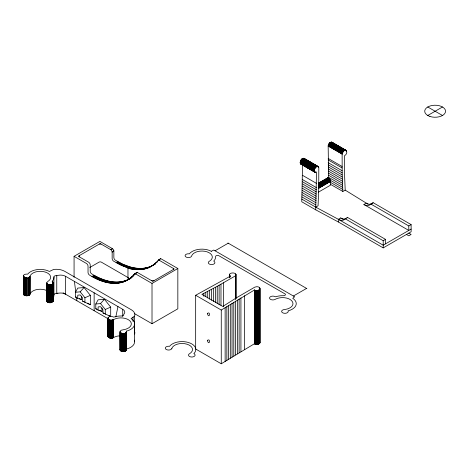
<?xml version="1.0" encoding="UTF-8"?>
<svg xmlns="http://www.w3.org/2000/svg" width="469" height="469" viewBox="0 0 469 469"><rect width="100%" height="100%" fill="white"/><g stroke="black" fill="none" stroke-linecap="round" stroke-linejoin="round"><path stroke-width="0.7" d="M77.76 298.378L77.76 295.153L80.181 294.937L82.597 297.944L82.597 301.168L90.353 304.75L90.353 295.359L84.057 287.526L77.76 288.089L75.433 292.257L75.433 297.035L77.76 298.378L81.635 299.72L81.635 296.138M98.109 310.126L98.109 306.902L100.524 306.685L102.946 309.692L102.946 312.917L110.702 316.499L110.702 307.107L104.405 299.275L98.109 299.838L95.782 304.006L95.782 308.778L98.109 310.126L101.984 311.469L101.984 307.887M129.843 279.131L127.967 278.047L127.973 268.198L130.142 266.943C137.569 269.106 145.994 269.194 152.912 265.366M328.64 178.63L328.165 146.047C328.265 144.176 330.815 140.782 332.597 142.811M345.202 190.127L342.874 191.469L342.182 174.919L342.13 154.102C343.625 146.721 350.267 151.903 344.428 155.884L344.51 173.577L345.202 190.127L368.142 204.267M370.78 204.003L408.792 225.947L408.792 230.426L363.915 204.519A11.332 6.543 60 0 0 370.78 204.003L373.107 202.661L411.12 224.604L411.12 231.768L383.202 247.89L338.325 221.978L315.731 209.831L301.772 201.77L302.54 164.66M315.731 209.831L316.499 172.012L314.939 172.223L300.893 164.115C298.806 162.18 302.03 156.927 304.557 158.751M314.851 172.176C312.29 170.141 317.202 163.845 318.803 167.568L318.744 188.45L318.058 205.797L315.731 207.14L301.772 199.085M46.666 300.647C46.759 303.965 54.674 303.185 52.786 299.896M120 331.53C120.34 334.532 126.906 334.321 126.472 331.132A13.712 7.914 0 0 0 131.085 318.603L134.58 316.159A11.977 6.918 0 0 0 131.472 309.862L64.558 271.229A11.977 6.918 0 0 0 53.654 269.441L49.415 271.457A13.712 7.914 0 0 0 27.718 274.119C18.443 273.609 27.366 281.98 30.18 275.778A10.418 6.015 0 0 1 45.217 272.049A10.418 6.015 0 0 1 47.985 281.365C42.351 285.938 57.423 285.832 52.118 281.294A13.712 7.914 0 0 0 53.935 276.921A2.087 1.202 0 0 1 56.761 275.731A7.053 4.069 0 0 1 65.525 276.282L122.72 309.306A7.053 4.069 0 0 1 123.675 314.365A2.087 1.202 0 0 1 121.618 316A13.712 7.914 0 0 0 114.043 317.05L113.797 317.138C106.17 313.591 106.715 323.241 113.926 319.43A10.418 6.015 0 0 1 130.054 321.031A10.418 6.015 0 0 1 123.593 329.713L121.16 330.24L120 331.53L120.035 349.938C121.172 352.371 126.859 352.043 126.472 349.042A13.712 7.914 0 0 0 134.31 340.166M171.859 348.373L171.906 348.262A10.418 6.015 0 0 1 186.826 344.152A10.418 6.015 0 0 1 189.839 353.538L189.722 353.632A3.289 1.899 0 0 0 189.183 356.27A3.289 1.899 0 0 0 193.726 356.651L194.553 356.147A3.289 1.899 0 0 0 193.861 353.632L193.973 353.474A13.712 7.914 0 0 0 188.321 342.464A13.712 7.914 0 0 0 169.573 346.292L169.502 346.315A3.289 1.899 0 0 0 165.387 347.711A3.289 1.899 0 0 0 168.025 350.009A3.289 1.899 0 0 0 171.859 348.373L171.877 348.274M115.814 316.98L117.954 306.538M195.667 295.271L221.262 310.044L254.409 290.018C260.782 293.084 261.948 284.742 254.802 287.134L236.804 297.592L222.81 306.462L201.875 294.374L217.241 286.295L235.356 275.907C238.387 271.586 226.275 272.29 230.355 276.13L195.667 295.271L195.667 349L221.262 363.774L254.409 343.748C256.08 345.037 261.227 344.182 259.592 341.45M23.69 293.16C22.782 296.472 29.641 296.771 30.18 293.688A10.418 6.015 0 0 1 46.8 290.575M120.322 348.778L120.035 349.938M108.128 335.534C107.342 338.425 112.255 338.706 113.926 337.34A10.418 6.015 0 0 1 120.351 335.804M127.973 268.198C133.712 269.833 139.926 270.32 145.724 268.667C151.974 267.412 155.966 262.159 160.697 258.612L177.839 268.508L177.839 308.807L152.015 323.716L134.269 313.474M160.697 258.612L158.194 260.289M74.073 277.273L74.073 256.32L86.484 263.484A2.193 1.266 60 0 1 88.031 266.169L88.031 272.454A2.193 1.266 60 0 0 89.585 275.139C97.804 280.151 107.307 284.062 117.115 283.235C120.768 282.913 124.373 281.851 127.556 280.011C131.443 278.211 133.577 274.066 137.218 272.19M136.356 273.128L137.059 272.284L151.235 280.468A2.193 1.266 0 0 0 154.342 280.468L173.102 269.634A1.647 0.95 0 0 0 173.102 268.291L158.528 259.867M75.433 292.257L80.181 291.835L84.057 287.526M95.782 304.006L100.524 303.584L104.405 299.275M128.043 267.817L128.436 268.039L121.295 265.278L113.703 261.215A2.193 1.266 60 0 1 112.15 258.525L112.15 252.246A2.193 1.266 60 0 0 110.596 249.561L101.363 244.238A1.647 0.95 0 0 0 99.035 244.238L79.812 255.335A2.193 1.266 0 0 0 79.812 257.129L88.653 262.23A2.193 1.266 60 0 1 90.206 264.921L90.206 271.199A2.193 1.266 60 0 0 91.754 273.884C103.221 281.189 119.378 286.084 131.543 277.595L129.374 278.85M153.381 265.102L155.632 263.625L153.023 265.196M99.451 244.062L100.202 243.563L101.011 244.085M153.955 280.644L152.788 281.359L151.622 280.644M74.073 256.32L99.897 241.412L112.308 248.576A2.193 1.266 60 0 1 113.856 251.261L113.856 257.54A2.193 1.266 60 0 0 115.409 260.231L123.001 264.293L130.142 266.943M89.731 267.518L99.035 262.148A1.647 0.95 0 0 1 101.363 262.148L128.43 277.777L127.967 278.047M57.875 293.002L56.761 293.641A2.087 1.202 0 0 0 53.935 294.831A13.712 7.914 0 0 1 52.768 298.466M91.912 276.481L94.081 275.227M116.031 262.558L117.737 261.573M92.569 276.857L94.738 275.602M116.687 262.933L118.393 261.948M93.231 277.22L95.4 275.971M117.35 263.297L119.056 262.312M93.888 277.578L96.063 276.323M118.006 263.654L119.712 262.669M94.55 277.924L96.72 276.669M118.669 264L120.375 263.015M95.207 278.258L97.376 277.003M119.325 264.334L121.031 263.349M95.864 278.586L98.039 277.331M119.982 264.663L121.688 263.678M96.52 278.897L98.695 277.648M120.639 264.973L122.345 263.988M97.177 279.202L99.352 277.953M121.295 265.278L123.001 264.293M97.833 279.501L100.008 278.246M121.952 265.571L123.658 264.586M98.49 279.782L100.659 278.527M122.608 265.859L124.314 264.874M99.141 280.052L101.316 278.803M123.259 266.128L124.965 265.143M99.797 280.315L101.966 279.061M123.916 266.392L125.622 265.407M100.448 280.568L102.617 279.313M124.566 266.644L126.272 265.659M101.099 280.808L103.268 279.553M125.217 266.884L126.923 265.9M101.744 281.042L103.913 279.788M125.862 267.113L127.568 266.128M102.389 281.259L104.564 280.005M126.507 267.336L128.213 266.351M103.033 281.47L105.208 280.216M127.152 267.541L128.858 266.556M103.678 281.664L105.847 280.415M127.791 267.74L129.503 266.755M104.317 281.851L106.492 280.603M104.956 282.027L107.125 280.779M128.612 268.374L130.781 267.119M105.595 282.197L107.764 280.943M129.245 268.538L131.42 267.283M106.228 282.35L108.398 281.095M129.878 268.696L132.053 267.441M106.856 282.49L109.031 281.242M130.511 268.837L132.686 267.582M107.489 282.625L109.658 281.371M131.138 268.972L133.313 267.717M108.11 282.748L110.285 281.494M131.766 269.089L133.941 267.834M108.738 282.86L110.907 281.605M132.393 269.2L134.562 267.946M109.359 282.954L111.528 281.705M133.008 269.3L135.183 268.045M109.975 283.042L112.144 281.793M133.63 269.388L135.799 268.133M110.59 283.124L112.759 281.869M134.245 269.464L136.415 268.209M111.2 283.188L113.369 281.933M134.855 269.528L137.024 268.28M111.81 283.241L113.979 281.986M135.459 269.587L137.634 268.332M112.413 283.288L114.583 282.033M136.069 269.628L138.238 268.374M113.011 283.317L115.186 282.062M136.667 269.663L138.842 268.409M113.609 283.34L115.784 282.086M137.265 269.681L139.434 268.432M114.207 283.352L116.376 282.098M137.857 269.693L140.032 268.438M114.794 283.346L116.969 282.098M138.449 269.693L140.618 268.438M115.38 283.335L117.555 282.086M139.035 269.681L141.204 268.426M115.96 283.311L118.135 282.062M139.615 269.657L141.79 268.403M116.541 283.282L118.71 282.027M140.196 269.622L142.365 268.368M117.115 283.235L119.284 281.98M140.77 269.575L142.939 268.327M117.684 283.176L119.853 281.922M141.339 269.523L143.508 268.268M118.247 283.112L120.422 281.857M141.902 269.452L144.071 268.198M118.809 283.03L120.979 281.775M134.544 273.949L136.714 272.694M142.465 269.376L144.634 268.121M119.366 282.942L121.535 281.687M134.187 274.383L135.817 273.445M143.016 269.282L145.191 268.034M157.842 260.729L159.466 259.785M119.917 282.842L122.087 281.588M133.823 274.811L134.908 274.183M143.567 269.183L145.742 267.928M120.463 282.731L122.632 281.476M133.454 275.227L135.084 274.289M144.118 269.071L146.287 267.817M121.002 282.608L123.177 281.353M133.079 275.637L134.163 275.01M144.657 268.948L146.826 267.693M121.541 282.473L123.71 281.218M145.191 268.813L147.366 267.559M156.347 262.376L157.432 261.749M122.069 282.326L124.244 281.072M132.299 276.417L133.384 275.795M145.724 268.667L147.893 267.418M155.954 262.763L157.039 262.136M122.597 282.168L124.766 280.913M131.9 276.798L132.985 276.171M146.252 268.514L148.421 267.26M155.556 263.138L156.64 262.511M123.118 282.004L125.287 280.749M131.496 277.167L133.126 276.223M146.774 268.344L148.943 267.09M123.634 281.822L125.803 280.573M131.085 277.525L132.715 276.581M147.289 268.168L149.459 266.914M124.144 281.635L126.313 280.38M130.663 277.871L132.293 276.927M147.799 267.981L149.969 266.726M154.319 264.211L155.403 263.584M124.648 281.435L126.818 280.181M130.241 278.205L131.326 277.578M148.304 267.781L150.473 266.527M153.896 264.551L155.52 263.607M125.147 281.224L127.814 279.753M148.802 267.57L151.464 266.093M126.126 280.773L131.097 277.9M149.781 267.113L154.752 264.246M427.763 115.491L442.496 106.985M318.703 183.039L328.136 177.593C330.674 179.117 330.844 182.611 330.463 185.202L318.515 192.102M318.826 183.109L328.259 177.663M318.949 183.191L328.382 177.745M318.439 183.643L328.499 177.833M318.562 183.737L328.622 177.927M318.68 183.836L328.74 178.032M318.797 183.948L328.857 178.138M318.908 184.059L328.968 178.249M318.392 184.54L329.086 178.372M318.504 184.663L329.191 178.496M318.609 184.792L329.302 178.625M318.715 184.927L329.402 178.753M318.814 185.067L329.502 178.894M318.914 185.208L329.601 179.035M318.375 185.712L329.695 179.181M318.463 185.865L329.783 179.328M318.545 186.011L329.865 179.48M318.627 186.164L329.947 179.633M318.703 186.322L330.018 179.785M318.768 186.474L330.088 179.944M318.832 186.633L330.153 180.096M318.891 186.791L330.211 180.254M318.943 186.949L330.264 180.413M134.89 273.503L152.015 283.423L177.839 268.508M318.99 187.102L330.311 180.571M318.404 187.623L330.352 180.723M318.439 187.776L330.387 180.882M318.463 187.928L330.411 181.034M318.486 188.081L330.434 181.186M318.504 188.233L330.452 181.333M318.515 188.374L330.463 181.48M215.054 250.804L228.233 243.194M315.731 207.14L338.325 219.293L340.652 217.95A11.332 6.543 60 0 0 345.178 218.947M363.915 204.519L366.242 203.171A11.332 6.543 60 0 0 371.319 204.009M338.325 221.978L338.325 219.293A11.332 6.543 60 0 0 345.19 218.777L347.517 217.434L385.524 239.378L385.524 243.857M345.19 218.777L383.202 240.726L385.524 239.378M408.792 225.947L411.12 224.604M293.377 296.027L306.562 288.412M411.12 229.083L383.202 245.199L338.325 219.293M79.507 255.558L78.259 256.232L79.507 256.906M173.401 269.394L174.263 268.96L173.366 268.491M211.226 251.314L213.753 250.053L294.679 296.777L292.738 298.325A13.712 7.914 0 0 1 288.124 310.853L288.077 310.865A3.289 1.899 0 0 1 285.246 313.31A3.289 1.899 0 0 1 281.652 311.252L281.969 310.584A3.289 1.899 0 0 1 284.531 309.534L285.246 309.434A10.418 6.015 0 0 0 291.706 300.752A10.418 6.015 0 0 0 275.579 299.152L275.409 299.222A3.289 1.899 0 0 1 270.848 299.533A3.289 1.899 0 0 1 270.191 296.906L271.059 296.431A3.289 1.899 0 0 1 275.18 296.684L275.696 296.766A13.712 7.914 0 0 1 283.264 295.716A2.087 1.202 0 0 0 285.328 294.086L218.407 255.453A2.087 1.202 0 0 0 215.588 256.643A13.712 7.914 0 0 1 213.77 261.016L213.917 261.309A3.289 1.899 0 0 1 214.351 263.689L213.524 264.194A3.289 1.899 0 0 1 208.975 263.812A3.289 1.899 0 0 1 209.52 261.18L209.637 261.081A10.418 6.015 0 0 0 206.864 251.771A10.418 6.015 0 0 0 191.827 255.499L191.657 255.916A3.289 1.899 0 0 1 189.834 257.393L188.679 257.575A3.289 1.899 0 0 1 185.114 255.499A3.289 1.899 0 0 1 189.3 253.858L189.347 253.864A13.712 7.914 0 0 1 211.068 251.173L211.273 251.29M84.924 302.511L84.924 297.739L90.353 295.359M105.273 314.259L105.273 309.481L110.702 307.107M301.819 164.238L300.893 164.115M75.433 297.035L76.599 297.258M95.782 308.778L96.948 309.007M82.597 301.168L83.887 301.614M102.946 312.917L104.235 313.362M427.763 106.985L442.496 115.491M331.935 142.195L346.239 150.455M331.636 142.13L346.444 150.684M331.419 142.13L346.556 150.871M331.302 142.142L345.336 150.244M331.19 142.16L345.377 150.35M331.073 142.189L346.679 151.2M330.956 142.224L344.914 150.285M330.833 142.265L344.791 150.326M330.715 142.318L344.674 150.379M330.592 142.377L344.551 150.438M330.469 142.447L344.428 150.502M330.346 142.517L344.305 150.578M330.223 142.599L344.187 150.66M330.106 142.687L344.064 150.748M329.983 142.781L343.947 150.842M329.865 142.887L343.824 150.942M329.748 142.992L343.707 151.053M329.637 143.104L343.595 151.165M329.519 143.227L343.478 151.282M329.414 143.35L343.372 151.411M329.302 143.479L343.261 151.54M329.203 143.614L343.161 151.669M329.097 143.749L343.056 151.809M329.004 143.889L342.962 151.95M328.91 144.036L342.868 152.097M328.822 144.182L342.78 152.243M328.74 144.335L342.698 152.396M328.658 144.487L342.616 152.548M328.581 144.645L342.546 152.701M328.517 144.798L342.476 152.859M328.452 144.956L342.411 153.017M328.394 145.114L342.352 153.17M328.341 145.273L342.3 153.328M328.294 145.425L342.253 153.486M328.253 145.583L342.212 153.644M328.218 145.742L342.177 153.797M328.189 145.894L342.147 153.949M328.165 146.047L342.13 154.102M328.136 158.428L342.094 166.489M328.142 159.911L342.1 167.972M328.159 162.655L342.118 170.716M328.183 164.76L342.147 172.821M328.224 166.858L342.182 174.919M328.271 168.951L342.229 177.012M328.329 171.038L342.288 179.099M304.006 158.323L318.31 166.583M303.707 158.258L318.515 166.812M303.49 158.258L318.627 166.999M303.373 158.264L318.674 167.099M303.261 158.288L317.22 166.343M317.449 166.477L318.715 167.21M303.144 158.311L317.103 166.372M303.027 158.346L316.985 166.407M302.904 158.393L316.862 166.454M328.4 173.12L342.358 181.181M302.781 158.446L316.745 166.501M302.663 158.504L316.622 166.565M302.54 158.569L316.499 166.63M302.417 158.645L316.376 166.706M302.294 158.727L316.253 166.782M302.177 158.815L316.135 166.87M302.054 158.909L316.012 166.97M301.936 159.009L315.895 167.07M301.819 159.12L315.778 167.175M301.702 159.231L315.666 167.292M301.59 159.349L315.549 167.41M301.479 159.472L315.444 167.533M301.374 159.601L315.332 167.662M328.482 175.189L342.44 183.25M301.268 159.736L315.232 167.796M301.168 159.876L315.127 167.931M301.075 160.017L315.033 168.078M300.981 160.163L314.939 168.219M300.893 160.31L314.851 168.371M300.805 160.462L314.769 168.518M300.729 160.615L314.687 168.67M300.652 160.767L314.611 168.828M300.582 160.926L314.547 168.981M328.576 177.259L342.534 185.314M300.523 161.078L314.482 169.139M300.465 161.236L314.423 169.297M300.412 161.395L314.371 169.456M300.365 161.553L314.324 169.614M300.324 161.711L314.283 169.766M300.289 161.864L314.248 169.925M300.26 162.016L314.218 170.077M300.236 162.168L314.195 170.229M300.224 162.315L314.183 170.376M300.213 162.462L314.171 170.523M300.207 162.608L314.171 170.663M300.213 162.743L314.171 170.804M300.224 162.878L314.183 170.939M329.947 180.049L342.634 187.377M300.236 163.013L314.195 171.068M300.26 163.136L314.218 171.197M300.289 163.259L314.248 171.314M300.324 163.37L314.283 171.431M300.365 163.482L315.549 172.328M300.465 163.681L315.444 172.328M300.582 163.857L315.232 172.311M330.692 182.464L342.751 189.429M330.182 184.147L342.874 191.469M408.792 233.111L411.12 234.453L408.792 235.796L406.465 234.453M302.54 175.33L316.499 183.385M302.499 179.592L316.458 187.653M302.458 181.738L316.417 189.798M302.411 183.883L316.37 191.944M302.353 186.041L316.311 194.096M302.282 188.198L316.241 196.259M302.2 190.367L316.159 198.422M302.106 192.536L316.071 200.597M302.007 194.711L315.965 202.772M340.652 217.95L343.179 219.41M301.895 196.898L315.854 204.953M227.928 243.012L306.873 288.593M79.425 298.442L81.635 299.72M87.58 303.15L90.353 304.75M99.768 310.185L101.984 311.469M109.037 315.537L110.702 316.499M63.081 292.785L107.829 318.598M100.524 303.584L105.273 309.481M80.181 291.835L84.924 297.739M126.425 331.143L126.425 350.161M304.616 158.839L304.791 159.267M74.401 281.394L75.79 292.146M76.435 297.158L76.898 300.746M383.202 240.726L383.202 247.89M259.996 288.376L259.996 342.698M259.873 288.083L259.873 342.991M259.814 287.989L259.814 343.085M259.674 287.808L259.674 343.267M259.592 287.72L259.592 343.355M259.504 289.707L259.504 343.437M259.404 289.789L259.404 343.519M259.298 289.871L259.298 343.601M259.187 289.948L259.187 343.677M259.07 290.018L259.07 343.748M258.947 290.088L258.947 343.818M258.812 290.153L258.812 343.883M258.677 290.211L258.677 343.941M258.536 290.27L258.536 344M258.384 290.323L258.384 344.053M258.237 290.37L258.237 344.099M258.079 290.411L258.079 344.14M257.921 290.452L257.921 344.182M257.757 290.481L257.757 344.211M257.592 290.51L257.592 344.24M257.422 290.534L257.422 344.264M257.252 290.551L257.252 344.281M257.082 290.563L257.082 344.293M256.912 290.575L256.912 344.305M256.736 290.575L256.736 344.305M256.566 290.575L256.566 344.305M256.396 290.563L256.396 344.293M256.221 290.551L256.221 344.281M256.056 290.534L256.056 344.264M255.886 290.51L255.886 344.24M255.722 290.481L255.722 344.211M255.558 290.452L255.558 344.182M255.4 290.411L255.4 344.14M255.242 290.37L255.242 344.099M255.089 290.323L255.089 344.053M254.943 290.27L254.943 344M254.802 290.211L254.802 343.941M254.667 290.153L254.667 343.883M254.532 290.088L254.532 343.818M254.409 290.018L254.409 343.748M244.56 295.704L244.56 349.434M240.925 297.85L240.925 351.58M239.126 298.935L239.126 352.665M237.337 300.025L237.337 353.755M235.942 274.488L235.942 298.319M235.872 274.295L235.872 298.513M235.766 274.107L235.766 298.706M235.696 274.013L235.696 298.794M235.626 275.649L235.544 298.976M235.561 301.116L235.561 354.845M235.45 275.825L235.45 299.058M235.356 275.907L235.356 299.14M233.797 302.218L233.797 355.948M232.044 303.326L232.044 357.056M230.302 304.434L230.302 358.164M229.921 275.825L229.921 277.273M229.833 275.737L229.833 277.191M229.751 275.649L229.751 277.103M229.611 275.467L229.675 277.015M229.552 274.201L229.505 277.197M229.464 274.388L229.464 277.296M228.567 305.554L228.567 359.283M226.849 306.679L226.849 360.409M225.138 307.805L225.138 361.535M223.379 282.848L223.379 306.808M221.262 310.044L221.262 363.774M220.981 284.214L220.981 305.272M219.117 285.258L219.117 304.862M217.241 286.295L217.241 303.724M215.353 287.327L215.353 302.575M213.459 288.353L213.459 301.426M211.554 289.373L211.554 300.266M209.637 290.387L209.637 299.099M207.714 291.396L207.714 297.926M205.774 292.392L205.774 296.748M203.827 293.389L203.827 296.291M152.015 283.423L152.015 323.716M134.609 323.903L134.609 341.813M134.58 316.159L134.58 334.069A11.977 6.918 0 0 0 134.849 332.374M133.026 317.056L133.026 321.353M126.519 331.366L126.507 349.968M126.372 332.345L126.308 350.349M126.237 332.533L126.237 350.443M126.155 332.621L126.155 350.531M126.067 332.703L126.067 350.613M125.973 332.791L125.973 350.701M125.874 332.867L125.874 350.777M125.762 332.943L125.762 350.853M125.645 333.019L125.645 350.929M125.522 333.09L125.522 351M125.393 333.154L125.393 351.064M125.258 333.213L125.258 351.129M125.117 333.271L125.117 351.181M124.977 333.324L124.977 351.234M124.824 333.377L124.824 351.287M124.672 333.418L124.672 351.328M124.514 333.459L124.514 351.369M124.349 333.494L124.349 351.404M124.185 333.523L124.185 351.433M124.021 333.547L124.021 351.457M123.851 333.57L123.851 351.48M123.681 333.582L123.681 351.492M123.511 333.594L123.511 351.504M123.335 333.6L123.335 351.51M123.165 333.6L123.165 351.51M122.989 333.594L122.989 351.504M122.819 333.582L122.819 351.492M122.72 309.306L122.72 316.469M122.649 333.565L122.649 351.474M122.485 333.541L122.485 351.451M122.315 333.518L122.315 351.428M122.151 333.482L122.151 351.392M121.993 333.447L121.993 351.357M121.834 333.406L121.834 351.316M121.682 333.359L121.682 351.269M121.535 333.312L121.535 351.222M121.389 333.254L121.389 351.164M121.254 333.195L121.254 351.105M121.119 333.131L121.119 351.041M120.99 333.066L120.99 350.976M120.873 332.996L120.873 350.906M120.756 332.92L120.756 350.83M120.65 332.843L120.65 350.753M120.551 332.761L120.551 350.671M120.457 332.679L120.457 350.589M120.375 332.591L120.375 350.501M120.299 332.503L120.299 350.413M120.17 332.316L120.228 350.32M120.07 332.128L120.117 350.132M113.533 319.647L113.533 337.557M113.404 319.717L113.404 337.627M113.275 319.782L113.275 337.692M113.14 319.84L113.14 337.75M112.994 319.899L112.994 337.809M112.847 319.952L112.847 337.862M112.695 319.999L112.695 337.909M112.542 320.04L112.542 337.95M112.384 320.081L112.384 337.991M112.22 320.11L112.22 338.02M112.056 320.139L112.056 338.049M111.886 320.163L111.886 338.073M111.716 320.18L111.716 338.09M111.546 320.192L111.546 338.108M111.376 320.204L111.376 338.114M111.206 320.204L111.206 338.114M111.03 320.204L111.03 338.114M110.86 320.192L110.86 338.108M110.69 320.18L110.69 338.09M110.52 320.163L110.52 338.073M110.35 320.139L110.35 338.049M110.186 320.11L110.186 338.02M110.022 320.081L110.022 337.991M109.863 320.04L109.863 337.95M109.711 319.999L109.711 337.909M109.558 319.952L109.558 337.862M109.412 319.899L109.412 337.809M109.271 319.84L109.271 337.75M109.13 319.782L109.13 337.692M109.001 319.717L109.001 337.627M108.878 319.647L108.878 337.557M108.755 319.577L108.755 337.487M108.644 319.5L108.644 337.41M108.538 319.424L108.538 337.334M108.445 319.342L108.445 337.252M108.351 319.254L108.351 337.164M108.269 319.166L108.269 337.076M108.128 318.984L108.198 336.988M108.075 317.718L108.075 336.801M108.022 317.812L108.022 336.707M107.929 318.105L107.929 336.414M94.14 292.785L94.14 310.695M65.525 276.282L65.525 294.192L64.933 293.887A7.053 4.069 0 0 0 56.761 293.641L56.761 275.731M53.935 276.921L53.935 294.831M53.226 282.836L53.226 300.946M53.155 282.537L53.155 301.239M53.067 282.35L53.067 301.432M52.944 282.162L52.944 301.62M52.868 282.074L52.868 301.708M52.786 281.986L52.786 301.796M52.698 283.968L52.698 301.878M51.871 284.472L51.871 302.382M51.731 284.531L51.731 302.441M51.584 284.577L51.584 302.487M51.432 284.63L51.432 302.54M51.279 284.671L51.279 302.581M51.115 284.706L51.115 302.616M50.957 284.742L50.957 302.652M50.793 284.771L50.793 302.681M50.623 284.794L50.623 302.704M50.453 284.812L50.453 302.722M50.283 284.824L50.283 302.734M50.113 284.83L50.113 302.74M49.937 284.835L49.937 302.745M49.767 284.83L49.767 302.74M49.597 284.824L49.597 302.734M49.421 284.812L49.421 302.722M49.251 284.794L49.251 302.704M49.087 284.771L49.087 302.681M48.923 284.742L48.923 302.652M48.758 284.706L48.758 302.616M48.6 284.671L48.6 302.581M48.442 284.63L48.442 302.54M48.295 284.577L48.295 302.487M48.143 284.531L48.143 302.441M48.002 284.472L48.002 302.382M47.867 284.413L47.867 302.323M47.738 284.349L47.738 302.259M47.609 284.278L47.609 302.188M47.492 284.208L47.492 302.118M47.381 284.132L47.381 302.042M47.275 284.05L47.275 301.96M47.176 283.968L47.176 301.878M47.088 283.886L47.088 301.796M47.006 283.798L47.006 301.708M46.865 283.616L46.929 301.62M46.806 283.522L46.806 301.432M46.689 283.229L46.759 301.338M46.666 282.737L46.666 301.045M29.981 276.294L29.981 294.204M29.946 276.388L29.905 294.397M29.852 276.581L29.793 294.585M29.723 276.763L29.723 294.673M29.647 276.857L29.647 294.767M29.565 276.939L29.565 294.849M29.471 277.027L29.471 294.937M29.371 277.109L29.371 295.019M29.26 277.185L29.26 295.095M29.148 277.261L29.148 295.171M29.025 277.331L29.025 295.241M28.902 277.396L28.902 295.306M28.767 277.46L28.767 295.37M28.627 277.519L28.627 295.429M28.486 277.572L28.486 295.482M28.339 277.625L28.339 295.534M28.181 277.671L28.181 295.581M27.026 277.853L27.026 295.763M26.856 277.859L26.856 295.769M26.686 277.865L26.686 295.775M26.51 277.859L26.51 295.769M26.34 277.847L26.34 295.757M26.17 277.836L26.17 295.746M26 277.812L26 295.722M25.836 277.789L25.836 295.699M25.672 277.759L25.672 295.669M25.508 277.724L25.508 295.634M25.349 277.683L25.349 295.593M25.197 277.642L25.197 295.552M25.045 277.589L25.045 295.499M24.898 277.537L24.898 295.447M24.757 277.478L24.757 295.388M24.623 277.419L24.623 295.329M24.494 277.355L24.494 295.265M24.37 277.285L24.37 295.194M24.259 277.208L24.259 295.118M24.148 277.132L24.148 295.042M24.042 277.05L24.042 294.96M23.948 276.968L23.948 294.878M23.86 276.886L23.86 294.796M23.714 276.704L23.784 294.708M23.632 275.344L23.649 294.52M23.579 275.438L23.591 294.426M23.497 275.631L23.509 294.233M346.239 218.554A11.332 6.543 60 0 1 345.723 218.788M347.517 217.434A11.332 6.543 60 0 1 347.136 217.874M373.107 202.661A11.332 6.543 60 0 1 371.829 203.781M207.31 313.415C209.192 319.934 211.126 310.777 207.31 313.415M207.31 340.371C209.192 346.89 211.126 337.733 207.31 340.371M112.513 248.711L110.807 249.696L112.513 248.711M113.832 250.927L112.138 252L113.832 250.927M429.921 116.447A10.418 6.015 0 0 0 445.55 111.241A10.418 6.015 0 0 0 429.921 106.029A10.418 6.015 0 0 0 429.921 116.447"/></g></svg>
